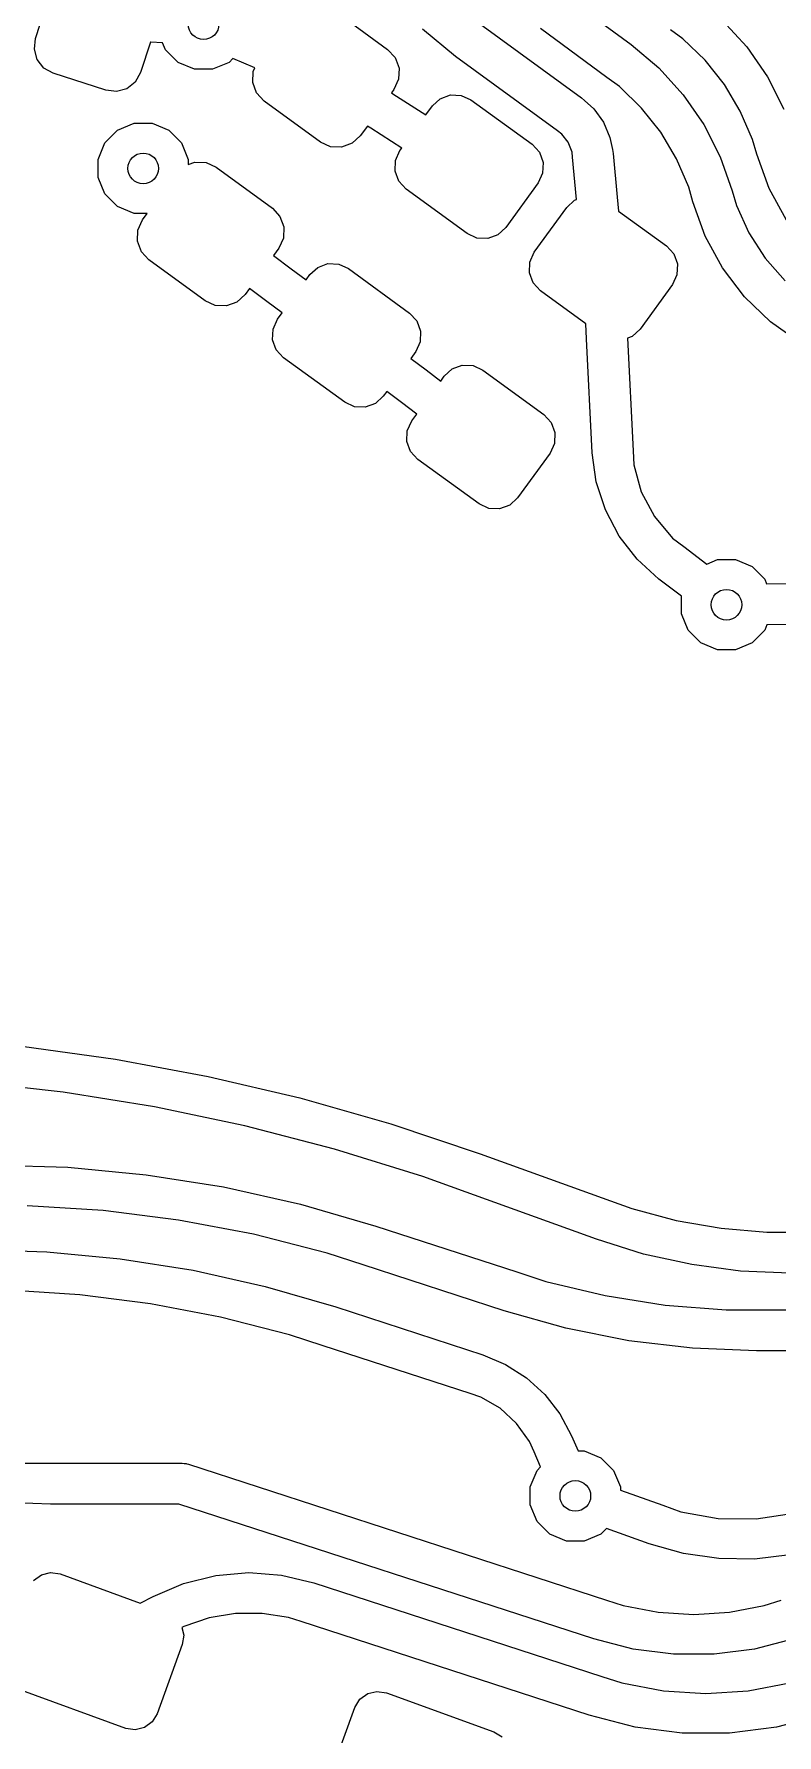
# Model space of a CAD drawing. Extents: x 111.5 to 167.6, y -133.5 to -81.5.
# Drawn here: x 155.11 to 158.75, y -129.21 to -120.88 of the extents above; entities that cross this region are included whole.
import ezdxf

# ---------------------------------------------------------------- set-up
doc = ezdxf.new("R2010")
doc.units = 0
doc.layers.add('BLACK', color=7, linetype='CONTINUOUS')

msp = doc.modelspace()

# ---------------------------------------------------------------- linework, layer by layer
at = {"layer": 'BLACK', "linetype": 'CONTINUOUS'}
for p, q in [((155.117692, -120.906878), (155.232028, -120.554987)), ((157.707995, -120.697406), (158.033244, -120.936236)), ((156.565945, -120.760445), (156.841011, -120.960292)), ((158.479347, -120.816997), (158.598905, -120.948164)), ((155.1115, -120.959187), (155.117692, -120.906878)), ((157.17319, -120.995705), (157.012023, -120.861017)), ((157.290869, -120.833993), (157.790549, -121.197487)), ((157.91487, -121.097442), (157.589624, -120.858614)), ((158.286259, -120.908781), (158.225225, -120.864075)), ((155.125799, -121.009884), (155.1115, -120.959187)), ((155.679506, -120.925266), (155.631262, -121.073747)), ((155.681393, -120.925537), (155.679506, -120.925266)), ((155.73891, -120.928086), (155.681393, -120.925537)), ((155.752919, -120.961906), (155.73891, -120.928086)), ((155.814997, -121.023984), (155.752919, -120.961906)), ((156.841011, -120.960292), (156.878091, -121.000405)), ((158.033244, -120.936236), (158.033256, -120.936247)), ((158.033256, -120.936247), (158.168887, -121.050463)), ((158.395375, -121.013608), (158.286259, -120.908781)), ((158.598905, -120.948164), (158.700067, -121.09399)), ((155.158409, -121.05125), (155.125799, -121.009884)), ((155.204367, -121.076988), (155.158409, -121.05125)), ((155.631262, -121.073747), (155.605525, -121.119705)), ((155.896105, -121.05758), (155.814997, -121.023984)), ((155.983895, -121.05758), (155.896105, -121.05758)), ((156.065003, -121.023984), (155.983895, -121.05758)), ((156.083727, -121.005259), (156.065003, -121.023984)), ((156.191014, -121.050042), (156.083727, -121.005259)), ((156.180799, -121.122133), (156.182943, -121.06755)), ((156.182943, -121.06755), (156.191014, -121.050042)), ((156.878091, -121.000405), (156.896997, -121.051653)), ((156.896997, -121.051653), (156.894853, -121.106236)), ((157.173212, -120.995724), (157.17319, -120.995705)), ((157.173212, -120.995725), (157.173212, -120.995724)), ((157.173213, -120.995725), (157.173212, -120.995725)), ((157.173215, -120.995727), (157.173213, -120.995725)), ((157.672895, -121.359221), (157.173215, -120.995727)), ((158.168887, -121.050463), (158.288175, -121.18168)), ((158.48967, -121.131944), (158.395375, -121.013608)), ((155.461152, -121.160422), (155.204367, -121.076988)), ((155.564158, -121.152315), (155.513461, -121.166614)), ((155.605525, -121.119705), (155.564158, -121.152315)), ((156.199705, -121.173381), (156.180799, -121.122133)), ((156.871983, -121.155844), (156.859421, -121.173133)), ((156.894853, -121.106236), (156.871983, -121.155844)), ((157.914871, -121.097443), (157.91487, -121.097442)), ((157.914871, -121.097444), (157.914871, -121.097443)), ((157.975771, -121.142133), (157.914871, -121.097444)), ((158.084604, -121.246915), (157.975771, -121.142133)), ((158.567488, -121.26171), (158.48967, -121.131944)), ((158.700067, -121.09399), (158.781056, -121.251912)), ((155.513461, -121.166614), (155.461152, -121.160422)), ((156.236785, -121.213494), (156.199705, -121.173381)), ((156.511851, -121.413341), (156.236785, -121.213494)), ((156.859421, -121.173133), (156.866217, -121.177201)), ((156.866217, -121.177201), (156.866216, -121.177201)), ((156.866216, -121.177201), (156.866217, -121.177202)), ((156.866217, -121.177202), (157.028439, -121.280759)), ((157.028439, -121.280759), (157.060236, -121.236995)), ((157.060236, -121.236995), (157.098915, -121.20124)), ((157.098915, -121.20124), (157.148334, -121.183009)), ((157.148334, -121.183009), (157.200968, -121.185076)), ((157.200968, -121.185076), (157.248804, -121.207129)), ((157.248804, -121.207129), (157.54814, -121.42461)), ((157.790549, -121.197487), (157.805195, -121.210517)), ((157.805195, -121.210517), (157.805484, -121.21099)), ((157.805484, -121.21099), (157.850267, -121.251473)), ((158.288175, -121.18168), (158.388997, -121.327565)), ((155.519437, -121.355382), (155.600545, -121.321786)), ((155.600545, -121.321786), (155.688335, -121.321786)), ((155.688335, -121.321786), (155.769443, -121.355382)), ((157.850267, -121.251473), (157.897275, -121.316829)), ((157.897275, -121.316829), (157.92946, -121.39062)), ((158.17857, -121.365211), (158.084604, -121.246915)), ((158.627462, -121.400628), (158.567488, -121.26171)), ((155.457359, -121.41746), (155.519437, -121.355382)), ((155.769443, -121.355382), (155.831521, -121.41746)), ((156.707403, -121.382369), (156.66729, -121.419449)), ((156.741786, -121.335044), (156.707403, -121.382369)), ((156.758585, -121.345769), (156.741786, -121.335044)), ((156.758601, -121.345782), (156.758585, -121.345769)), ((156.910669, -121.442856), (156.758601, -121.345782)), ((157.672897, -121.359222), (157.672895, -121.359221)), ((157.672896, -121.359223), (157.672897, -121.359222)), ((157.693657, -121.374283), (157.672896, -121.359223)), ((157.725063, -121.414841), (157.693657, -121.374283)), ((157.92946, -121.39062), (157.941387, -121.449748)), ((158.256009, -121.494929), (158.17857, -121.365211)), ((158.388997, -121.327565), (158.46957, -121.485538)), ((158.647945, -121.473393), (158.627462, -121.400628)), ((155.423763, -121.498568), (155.457359, -121.41746)), ((155.831521, -121.41746), (155.865117, -121.498568)), ((156.561459, -121.436211), (156.511851, -121.413341)), ((156.616042, -121.438355), (156.561459, -121.436211)), ((156.66729, -121.419449), (156.616042, -121.438355)), ((156.879481, -121.503266), (156.901534, -121.45543)), ((156.901534, -121.45543), (156.910669, -121.442856)), ((157.54814, -121.42461), (157.583896, -121.463289)), ((157.583896, -121.463289), (157.602126, -121.512708)), ((157.743895, -121.462554), (157.725063, -121.414841)), ((157.746242, -121.488095), (157.743895, -121.462554)), ((157.746255, -121.488094), (157.746242, -121.488095)), ((157.746257, -121.488099), (157.746255, -121.488094)), ((157.746257, -121.488106), (157.746257, -121.488099)), ((157.765569, -121.695049), (157.746257, -121.488106)), ((157.941387, -121.449748), (157.941666, -121.450276)), ((157.941666, -121.450276), (157.945391, -121.469522)), ((157.945391, -121.469522), (157.945392, -121.469534)), ((157.945392, -121.469534), (157.945393, -121.469534)), ((157.945393, -121.469534), (157.945392, -121.469537)), ((157.945392, -121.469537), (157.965299, -121.682842)), ((158.46957, -121.485538), (158.52847, -121.652805)), ((158.647933, -121.47346), (158.647946, -121.473457)), ((158.708729, -121.640126), (158.647933, -121.47346)), ((158.647946, -121.473457), (158.647945, -121.473393)), ((155.423763, -121.586358), (155.423763, -121.498568)), ((155.865117, -121.498568), (155.865117, -121.524026)), ((155.865117, -121.524026), (155.89748, -121.512087)), ((155.89748, -121.512087), (155.952063, -121.514231)), ((155.952063, -121.514231), (156.001671, -121.537101)), ((156.001671, -121.537101), (156.276737, -121.736948)), ((156.877414, -121.5559), (156.879481, -121.503266)), ((156.895644, -121.605319), (156.877414, -121.5559)), ((157.600059, -121.565342), (157.578006, -121.613178)), ((157.602126, -121.512708), (157.600059, -121.565342)), ((158.31555, -121.633776), (158.256009, -121.494929)), ((155.457359, -121.667466), (155.423763, -121.586358)), ((156.9314, -121.643998), (156.895644, -121.605319)), ((157.230736, -121.861479), (156.9314, -121.643998)), ((157.578006, -121.613178), (157.419304, -121.831613)), ((158.335818, -121.706523), (158.31555, -121.633776)), ((158.52847, -121.652805), (158.528465, -121.652806)), ((158.528465, -121.652809), (158.52848, -121.652805)), ((158.528465, -121.652806), (158.528465, -121.652809)), ((158.52848, -121.652805), (158.548344, -121.723796)), ((158.793706, -121.795859), (158.708729, -121.640126)), ((155.519437, -121.729544), (155.457359, -121.667466)), ((155.600545, -121.76314), (155.519437, -121.729544)), ((156.276737, -121.736948), (156.313817, -121.777061)), ((157.559144, -121.952576), (157.717846, -121.734141)), ((157.717846, -121.734141), (157.756525, -121.698386)), ((157.756525, -121.698386), (157.765569, -121.695049)), ((157.965299, -121.682842), (157.965298, -121.682844)), ((157.965298, -121.682844), (157.9653, -121.682847)), ((157.9653, -121.682847), (157.965299, -121.682847)), ((157.965299, -121.682847), (157.9712, -121.751345)), ((158.335819, -121.706541), (158.335818, -121.706523)), ((158.335823, -121.706539), (158.335819, -121.706541)), ((158.335819, -121.706544), (158.335824, -121.706542)), ((158.335861, -121.706616), (158.335819, -121.706544)), ((158.335824, -121.706542), (158.335823, -121.706539)), ((158.396215, -121.87318), (158.335861, -121.706616)), ((158.548344, -121.723796), (158.6089, -121.858223)), ((155.664395, -121.76314), (155.600545, -121.76314)), ((155.618669, -121.844206), (155.641539, -121.794598)), ((155.641539, -121.794598), (155.664395, -121.76314)), ((156.313817, -121.777061), (156.332723, -121.828309)), ((157.9712, -121.751345), (158.20575, -121.921756)), ((155.616525, -121.898789), (155.618669, -121.844206)), ((155.635431, -121.950037), (155.616525, -121.898789)), ((156.330579, -121.882892), (156.307709, -121.9325)), ((156.332723, -121.828309), (156.330579, -121.882892)), ((157.278572, -121.883532), (157.230736, -121.861479)), ((157.331206, -121.885599), (157.278572, -121.883532)), ((157.380625, -121.867368), (157.331206, -121.885599)), ((157.419304, -121.831613), (157.380625, -121.867368)), ((158.481016, -122.028822), (158.396215, -121.87318)), ((158.6089, -121.858223), (158.689019, -121.98199)), ((155.672511, -121.99015), (155.635431, -121.950037)), ((155.947577, -122.189997), (155.672511, -121.99015)), ((156.307709, -121.9325), (156.282006, -121.967876)), ((156.282006, -121.967876), (156.369452, -122.033034)), ((157.537091, -122.000412), (157.559144, -121.952576)), ((158.20575, -121.921756), (158.241506, -121.960435)), ((158.241506, -121.960435), (158.259736, -122.009854)), ((158.689019, -121.98199), (158.786872, -122.092272)), ((156.369452, -122.033034), (156.369458, -122.033039)), ((156.369458, -122.033039), (156.442331, -122.087469)), ((156.442331, -122.087469), (156.460696, -122.062193)), ((156.460696, -122.062193), (156.499375, -122.026438)), ((156.499375, -122.026438), (156.548794, -122.008207)), ((156.548794, -122.008207), (156.601428, -122.010274)), ((156.601428, -122.010274), (156.649264, -122.032327)), ((156.649264, -122.032327), (156.9486, -122.249808)), ((157.535024, -122.053046), (157.537091, -122.000412)), ((157.553254, -122.102465), (157.535024, -122.053046)), ((158.257669, -122.062488), (158.235616, -122.110324)), ((158.259736, -122.009854), (158.257669, -122.062488)), ((158.5883, -122.169911), (158.481016, -122.028822)), ((156.16444, -122.129692), (156.143129, -122.159025)), ((156.249954, -122.19341), (156.16444, -122.129692)), ((157.58901, -122.141144), (157.553254, -122.102465)), ((157.810984, -122.302418), (157.58901, -122.141144)), ((158.235616, -122.110324), (158.076914, -122.328759)), ((155.997185, -122.212867), (155.947577, -122.189997)), ((156.051768, -122.215011), (155.997185, -122.212867)), ((156.103016, -122.196105), (156.051768, -122.215011)), ((156.143129, -122.159025), (156.103016, -122.196105)), ((156.324828, -122.249199), (156.249954, -122.19341)), ((158.715617, -122.293224), (158.5883, -122.169911)), ((156.279941, -122.328464), (156.301994, -122.280628)), ((156.301994, -122.280628), (156.324828, -122.249199)), ((156.9486, -122.249808), (156.984356, -122.288487)), ((156.984356, -122.288487), (157.002586, -122.337906)), ((157.814759, -122.376863), (157.810984, -122.302418)), ((158.860061, -122.395946), (158.715617, -122.293224)), ((156.277874, -122.381098), (156.279941, -122.328464)), ((156.296104, -122.430517), (156.277874, -122.381098)), ((157.000519, -122.39054), (156.978466, -122.438376)), ((157.002586, -122.337906), (157.000519, -122.39054)), ((157.842967, -122.933393), (157.814759, -122.376863)), ((158.038235, -122.364514), (158.014827, -122.373149)), ((158.014827, -122.373149), (158.042711, -122.923269)), ((158.076914, -122.328759), (158.038235, -122.364514)), ((156.33186, -122.469196), (156.296104, -122.430517)), ((156.631196, -122.686677), (156.33186, -122.469196)), ((156.978466, -122.438376), (156.954264, -122.471685)), ((156.954264, -122.471685), (157.02934, -122.528305)), ((157.02934, -122.528305), (157.101318, -122.58272)), ((157.101318, -122.58272), (157.118306, -122.559339)), ((157.118306, -122.559339), (157.156985, -122.523584)), ((157.156985, -122.523584), (157.206404, -122.505353)), ((157.206404, -122.505353), (157.259038, -122.50742)), ((157.259038, -122.50742), (157.306874, -122.529473)), ((157.306874, -122.529473), (157.60621, -122.746954)), ((156.836751, -122.63343), (156.819764, -122.656811)), ((156.90873, -122.687845), (156.836751, -122.63343)), ((156.679032, -122.70873), (156.631196, -122.686677)), ((156.731666, -122.710797), (156.679032, -122.70873)), ((156.781085, -122.692566), (156.731666, -122.710797)), ((156.819764, -122.656811), (156.781085, -122.692566)), ((156.98374, -122.744552), (156.90873, -122.687845)), ((156.937551, -122.82561), (156.959604, -122.777774)), ((156.959604, -122.777774), (156.98374, -122.744552)), ((157.60621, -122.746954), (157.641966, -122.785633)), ((157.641966, -122.785633), (157.660196, -122.835052)), ((156.935484, -122.878244), (156.937551, -122.82561)), ((156.953714, -122.927663), (156.935484, -122.878244)), ((157.658129, -122.887686), (157.636076, -122.935522)), ((157.660196, -122.835052), (157.658129, -122.887686)), ((156.98947, -122.966342), (156.953714, -122.927663)), ((157.288806, -123.183823), (156.98947, -122.966342)), ((157.636076, -122.935522), (157.477374, -123.153957)), ((157.842931, -122.9334), (157.842967, -122.933398)), ((157.862729, -123.076195), (157.842931, -122.9334)), ((157.842967, -122.933395), (157.842967, -122.933393)), ((157.842967, -122.933398), (157.842967, -122.933395)), ((158.042711, -122.923269), (158.042693, -122.923641)), ((158.042693, -122.923641), (158.046191, -122.991888)), ((158.046191, -122.991888), (158.082633, -123.124394)), ((157.477374, -123.153957), (157.438695, -123.189712)), ((157.90697, -123.213398), (157.862729, -123.076195)), ((158.082633, -123.124394), (158.146833, -123.245903)), ((157.336642, -123.205876), (157.288806, -123.183823)), ((157.389276, -123.207943), (157.336642, -123.205876)), ((157.438695, -123.189712), (157.389276, -123.207943)), ((157.974316, -123.340861), (157.90697, -123.213398)), ((158.146833, -123.245903), (158.23576, -123.350678)), ((158.062729, -123.454727), (157.974316, -123.340861)), ((158.23576, -123.350678), (158.290467, -123.392254)), ((158.290467, -123.392254), (158.290466, -123.392254)), ((158.290466, -123.392254), (158.290471, -123.392258)), ((158.290471, -123.392258), (158.403448, -123.478037)), ((158.169405, -123.551433), (158.062729, -123.454727)), ((158.403448, -123.478037), (158.456105, -123.456226)), ((158.456105, -123.456226), (158.543895, -123.456226)), ((158.543895, -123.456226), (158.625003, -123.489822)), ((158.169529, -123.551548), (158.169405, -123.551433)), ((158.279323, -123.63491), (158.169529, -123.551548)), ((158.625003, -123.489822), (158.687081, -123.5519)), ((158.687081, -123.5519), (158.696662, -123.575032)), ((158.696662, -123.575032), (159.615136, -123.566322)), ((158.279323, -123.720798), (158.279323, -123.63491)), ((158.312919, -123.801906), (158.279323, -123.720798)), ((158.374997, -123.863984), (158.312919, -123.801906)), ((158.687081, -123.801906), (158.625003, -123.863984)), ((158.698214, -123.775028), (158.687081, -123.801906)), ((159.617033, -123.766314), (158.698214, -123.775028)), ((158.456105, -123.89758), (158.374997, -123.863984)), ((158.543895, -123.89758), (158.456105, -123.89758)), ((158.625003, -123.863984), (158.543895, -123.89758)), ((155.050534, -125.8371), (155.508041, -125.900229)), ((155.508041, -125.900229), (155.962116, -125.984573)), ((155.962116, -125.984573), (156.411775, -126.089949)), ((155.252677, -126.061516), (155.034069, -126.03652)), ((155.699525, -126.133806), (155.252677, -126.061516)), ((156.142527, -126.226805), (155.699525, -126.133806)), ((156.411775, -126.089949), (156.856046, -126.21613)), ((156.580722, -126.340312), (156.142527, -126.226805)), ((156.856046, -126.21613), (157.293965, -126.362842)), ((157.013162, -126.474081), (156.580722, -126.340312)), ((157.293965, -126.362842), (157.293963, -126.362848)), ((157.293963, -126.362848), (157.9319, -126.593213)), ((154.890545, -126.416903), (155.275149, -126.428993)), ((155.275149, -126.428993), (155.658236, -126.465208)), ((155.658236, -126.465208), (156.038292, -126.525406)), ((157.225985, -126.550934), (157.013162, -126.474081)), ((156.038292, -126.525406), (156.413819, -126.609349)), ((157.226035, -126.550958), (157.225985, -126.550934)), ((157.863972, -126.781323), (157.226035, -126.550958)), ((155.448429, -126.640291), (155.07675, -126.616905)), ((155.817906, -126.68697), (155.448429, -126.640291)), ((156.413819, -126.609349), (156.78311, -126.716641)), ((157.9319, -126.593213), (157.931903, -126.593214)), ((157.931903, -126.593214), (157.931902, -126.593214)), ((157.931902, -126.593214), (157.931904, -126.593215)), ((157.931904, -126.593215), (157.931939, -126.593231)), ((157.931939, -126.593231), (158.03731, -126.631248)), ((158.03731, -126.631248), (158.253901, -126.688842)), ((156.183723, -126.756756), (155.817906, -126.68697)), ((156.78311, -126.716641), (156.783338, -126.716691)), ((156.783338, -126.716691), (157.474122, -126.94114)), ((158.253901, -126.688842), (158.474663, -126.72748)), ((158.474663, -126.72748), (158.697941, -126.746872)), ((156.544436, -126.849374), (156.183723, -126.756756)), ((157.863975, -126.781326), (157.863972, -126.781323)), ((157.863974, -126.781329), (157.863975, -126.781326)), ((158.094201, -126.853358), (157.863974, -126.781329)), ((158.697941, -126.746872), (158.81, -126.746903)), ((154.81083, -126.83096), (155.171904, -126.842309)), ((155.171904, -126.842309), (155.531553, -126.876308)), ((155.531553, -126.876308), (155.888357, -126.932822)), ((156.721529, -126.906917), (156.544436, -126.849374)), ((158.329797, -126.905197), (158.094201, -126.853358)), ((155.888357, -126.932822), (156.240909, -127.011629)), ((156.721533, -126.906902), (156.721529, -126.906917)), ((156.721534, -126.906903), (156.721533, -126.906902)), ((157.41232, -127.131353), (156.721534, -126.906903)), ((157.474122, -126.94114), (157.474124, -126.941141)), ((157.474124, -126.941141), (157.474125, -126.941138)), ((157.474125, -126.941138), (157.615949, -126.987219)), ((158.568995, -126.936457), (158.329797, -126.905197)), ((158.81, -126.946903), (158.568995, -126.936457)), ((155.33343, -127.052868), (154.985259, -127.030961)), ((155.679539, -127.096594), (155.33343, -127.052868)), ((156.240909, -127.011629), (156.587653, -127.112369)), ((157.615949, -126.987219), (157.905953, -127.056843)), ((157.905953, -127.056843), (158.200526, -127.1035)), ((156.02222, -127.161966), (155.679539, -127.096594)), ((156.587653, -127.112369), (156.58782, -127.112406)), ((156.58782, -127.112406), (157.306761, -127.346004)), ((157.412388, -127.131367), (157.41232, -127.131353)), ((157.714262, -127.216505), (157.412388, -127.131367)), ((158.200526, -127.1035), (158.497852, -127.126902)), ((158.497852, -127.126902), (158.646975, -127.126903)), ((158.646975, -127.126903), (159.023481, -127.126905)), ((156.36012, -127.248726), (156.02222, -127.161966)), ((158.021952, -127.27771), (157.714262, -127.216505)), ((156.526012, -127.302628), (156.36012, -127.248726)), ((156.526015, -127.302617), (156.526012, -127.302628)), ((156.526016, -127.302618), (156.526015, -127.302617)), ((157.244958, -127.536216), (156.526016, -127.302618)), ((158.333496, -127.314585), (158.021952, -127.27771)), ((158.646973, -127.326903), (158.333496, -127.314585)), ((157.306761, -127.346004), (157.306841, -127.346039)), ((157.306841, -127.346039), (157.418404, -127.393083)), ((157.418404, -127.393083), (157.520484, -127.45836)), ((159.023479, -127.326905), (158.646973, -127.326903)), ((157.520484, -127.45836), (157.610059, -127.539954)), ((157.244961, -127.536216), (157.244958, -127.536216)), ((157.244962, -127.536217), (157.244961, -127.536216)), ((157.29704, -127.55322), (157.244961, -127.536217)), ((157.244961, -127.536217), (157.244962, -127.536217)), ((157.391771, -127.608275), (157.29704, -127.55322)), ((157.610059, -127.539954), (157.684551, -127.635516)), ((157.472772, -127.682058), (157.391771, -127.608275)), ((157.684551, -127.635516), (157.741816, -127.742297)), ((157.536403, -127.771255), (157.472772, -127.682058)), ((157.55814, -127.821438), (157.536403, -127.771255)), ((157.741816, -127.742297), (157.741807, -127.742301)), ((157.741807, -127.742301), (157.773701, -127.816226)), ((155.034805, -127.876904), (155.190809, -127.876903)), ((155.190809, -127.876903), (155.835521, -127.876903)), ((155.835521, -127.876903), (155.844649, -127.877801)), ((155.844649, -127.877801), (155.847279, -127.877595)), ((155.847279, -127.877595), (155.85113, -127.87844)), ((155.85113, -127.87844), (155.85503, -127.878824)), ((155.85503, -127.878824), (155.85745, -127.879826)), ((155.85745, -127.879826), (155.866427, -127.881796)), ((155.866427, -127.881796), (157.911922, -128.546416)), ((157.558169, -127.821529), (157.55814, -127.821438)), ((157.589852, -127.894966), (157.558169, -127.821529)), ((157.572919, -127.9119), (157.589852, -127.894966)), ((157.773701, -127.816226), (157.803895, -127.816226)), ((157.803895, -127.816226), (157.885003, -127.849822)), ((157.885003, -127.849822), (157.947081, -127.9119)), ((157.539323, -127.993008), (157.572919, -127.9119)), ((157.947081, -127.9119), (157.980677, -127.993008)), ((155.190809, -128.076903), (154.863592, -128.064047)), ((157.539323, -128.080798), (157.539323, -127.993008)), ((157.980677, -127.993008), (157.980677, -128.009022)), ((157.980677, -128.009022), (158.188402, -128.082646)), ((155.819688, -128.076903), (155.190809, -128.076903)), ((157.85012, -128.736629), (155.819688, -128.076903)), ((157.572919, -128.161906), (157.539323, -128.080798)), ((158.188402, -128.082646), (158.188404, -128.082647)), ((158.188404, -128.082647), (158.188403, -128.082647)), ((158.188403, -128.082647), (158.188406, -128.082648)), ((158.188406, -128.082648), (158.18863, -128.082753)), ((158.18863, -128.082753), (158.276056, -128.113818)), ((158.276056, -128.113818), (158.459211, -128.146559)), ((158.459211, -128.146559), (158.645253, -128.149015)), ((158.645253, -128.149015), (158.829209, -128.121119)), ((157.634997, -128.223984), (157.572919, -128.161906)), ((157.716105, -128.25758), (157.634997, -128.223984)), ((157.885003, -128.223984), (157.803895, -128.25758)), ((157.912085, -128.196902), (157.885003, -128.223984)), ((158.121593, -128.271158), (157.912085, -128.196902)), ((157.803895, -128.25758), (157.716105, -128.25758)), ((158.121588, -128.271182), (158.121596, -128.271159)), ((158.289594, -128.318604), (158.121588, -128.271182)), ((158.121595, -128.271158), (158.121593, -128.271158)), ((158.121596, -128.271159), (158.121595, -128.271158)), ((158.462354, -128.343682), (158.289594, -128.318604)), ((158.636909, -128.345986), (158.462354, -128.343682)), ((158.81027, -128.325477), (158.636909, -128.345986)), ((155.108149, -128.450359), (155.145908, -128.422673)), ((155.145908, -128.422673), (155.191389, -128.411543)), ((155.191389, -128.411543), (155.237665, -128.418667)), ((155.237665, -128.418667), (155.630244, -128.561554)), ((155.693492, -128.528351), (155.842363, -128.464758)), ((155.842363, -128.464758), (155.999473, -128.425612)), ((155.999473, -128.425612), (156.160807, -128.411918)), ((156.160807, -128.411918), (156.322268, -128.424025)), ((156.322268, -128.424025), (156.479756, -128.461626)), ((156.479756, -128.461626), (156.47975, -128.461642)), ((156.47975, -128.461642), (156.479754, -128.461643)), ((156.479754, -128.461643), (157.889161, -128.919587)), ((155.630244, -128.561554), (155.693463, -128.528363)), ((155.693463, -128.528363), (155.693465, -128.528362)), ((155.693465, -128.528362), (155.693466, -128.528362)), ((155.693466, -128.528362), (155.693492, -128.528351)), ((157.911922, -128.546416), (157.911924, -128.546417)), ((157.911924, -128.546417), (157.994812, -128.573349)), ((158.685176, -128.573349), (158.768064, -128.546417)), ((155.96785, -128.633541), (155.844169, -128.67507)), ((156.096557, -128.612184), (155.96785, -128.633541)), ((156.227023, -128.611543), (156.096557, -128.612184)), ((156.355934, -128.631634), (156.227023, -128.611543)), ((156.41778, -128.65178), (156.355934, -128.631634)), ((157.994812, -128.573349), (158.166031, -128.606011)), ((158.166031, -128.606011), (158.339994, -128.616956)), ((158.339994, -128.616956), (158.513957, -128.606011)), ((158.513957, -128.606011), (158.685176, -128.573349)), ((155.844169, -128.67507), (155.833652, -128.680602)), ((155.833652, -128.680602), (155.842737, -128.717727)), ((155.842737, -128.717727), (155.835614, -128.764003)), ((156.41795, -128.651855), (156.41778, -128.65178)), ((157.827357, -129.109799), (156.41795, -128.651855)), ((155.835614, -128.764003), (155.712486, -129.102293)), ((158.042945, -128.786138), (157.85012, -128.736629)), ((158.240454, -128.811089), (158.042945, -128.786138)), ((158.439534, -128.811089), (158.240454, -128.811089)), ((158.637043, -128.786138), (158.439534, -128.811089)), ((158.829868, -128.736629), (158.637043, -128.786138)), ((157.889161, -128.919587), (157.889161, -128.919586)), ((157.889161, -128.919586), (157.987848, -128.951652)), ((157.987848, -128.951652), (158.191704, -128.99054)), ((158.605949, -128.99054), (158.809805, -128.951652)), ((155.558681, -129.174013), (155.032453, -128.982482)), ((156.681338, -129.071821), (156.705627, -129.031793)), ((156.705627, -129.031793), (156.743386, -129.004107)), ((156.743386, -129.004107), (156.788867, -128.992977)), ((156.788867, -128.992977), (156.835143, -129.000101)), ((156.835143, -129.000101), (157.361371, -129.191632)), ((158.191704, -128.99054), (158.398827, -129.003571)), ((158.398827, -129.003571), (158.605949, -128.99054)), ((155.688197, -129.142321), (155.650438, -129.170007)), ((155.712486, -129.102293), (155.688197, -129.142321)), ((156.55821, -129.410111), (156.681338, -129.071821)), ((157.82741, -129.10981), (157.827357, -129.109799)), ((158.0523, -129.167553), (157.82741, -129.10981)), ((158.970269, -129.109804), (158.745353, -129.167553)), ((155.604957, -129.181137), (155.558681, -129.174013)), ((155.650438, -129.170007), (155.604957, -129.181137)), ((157.361371, -129.191632), (157.4014, -129.215921)), ((158.282707, -129.196661), (158.0523, -129.167553)), ((158.514946, -129.196661), (158.282707, -129.196661)), ((158.745353, -129.167553), (158.514946, -129.196661))]:
    msp.add_line(p, q, dxfattribs=at)
at = {"layer": 'BLACK'}
for centre in [(155.94, -120.836903), (155.64444, -121.542463), (158.5, -123.676903), (157.76, -128.036903)]:
    msp.add_circle(centre, 0.075, dxfattribs=at)

doc.saveas('drawing.dxf')
